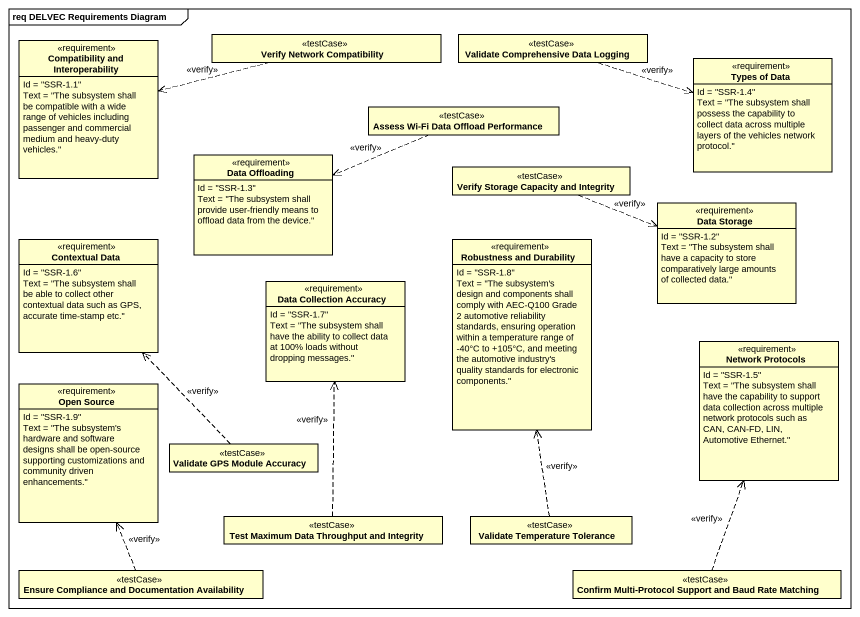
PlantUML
@startuml
mainframe req DELVEC Requirements Diagram
hide circle
hide empty members
class "Compatibility and Interoperability" as Compatibility_and <<requirement>> {
  Id = "SSR-1.1"
  Text = "The subsystem shall be compatible with a wide range of vehicles including passenger and commercial medium and heavy-duty vehicles."
}
class "Verify Network Compatibility" as Verify_Network_Compatibility <<testCase>>
class "Validate Comprehensive Data Logging" as Validate_Comprehensive_Data <<testCase>>
class "Types of Data" as Types_of_Data <<requirement>> {
  Id = "SSR-1.4"
  Text = "The subsystem shall possess the capability to collect data across multiple layers of the vehicles network protocol."
}
class "Assess Wi-Fi Data Offload Performance" as Assess_Wi_Fi_Data_Offload <<testCase>>
class "Data Offloading" as Data_Offloading <<requirement>> {
  Id = "SSR-1.3"
  Text = "The subsystem shall provide user-friendly means to offload data from the device."
}
class "Verify Storage Capacity and Integrity" as Verify_Storage_Capacity_and <<testCase>>
class "Data Storage" as Data_Storage <<requirement>> {
  Id = "SSR-1.2"
  Text = "The subsystem shall have a capacity to store comparatively large amounts of collected data."
}
class "Contextual Data" as Contextual_Data <<requirement>> {
  Id = "SSR-1.6"
  Text = "The subsystem shall be able to collect other contextual data such as GPS, accurate time-stamp etc."
}
class "Robustness and Durability" as Robustness_and_Durability <<requirement>> {
  Id = "SSR-1.8"
  Text = "The subsystem's design and components shall comply with AEC-Q100 Grade 2 automotive reliability standards, ensuring operation within a temperature range of -40°C to +105°C, and meeting the automotive industry's quality standards for electronic components."
}
class "Data Collection Accuracy" as Data_Collection_Accuracy <<requirement>> {
  Id = "SSR-1.7"
  Text = "The subsystem shall have the ability to collect data at 100% loads without dropping messages."
}
class "Network Protocols" as Network_Protocols <<requirement>> {
  Id = "SSR-1.5"
  Text = "The subsystem shall have the capability to support data collection across multiple network protocols such as CAN, CAN-FD, LIN, Automotive Ethernet."
}
class "Open Source" as Open_Source <<requirement>> {
  Id = "SSR-1.9"
  Text = "The subsystem's hardware and software designs shall be open-source supporting customizations and community driven enhancements."
}
class "Validate GPS Module Accuracy" as Validate_GPS_Module_Accuracy <<testCase>>
class "Test Maximum Data Throughput and Integrity" as Test_Maximum_Data <<testCase>>
class "Validate Temperature Tolerance" as Validate_Temperature <<testCase>>
class "Ensure Compliance and Documentation Availability" as Ensure_Compliance_and <<testCase>>
class "Confirm Multi-Protocol Support and Baud Rate Matching" as Confirm_Multi_Protocol <<testCase>>
Verify_Network_Compatibility .left.> Compatibility_and : <<verify>>
Validate_Comprehensive_Data .right.> Types_of_Data : <<verify>>
Assess_Wi_Fi_Data_Offload .left.> Data_Offloading : <<verify>>
Verify_Storage_Capacity_and .right.> Data_Storage : <<verify>>
Validate_GPS_Module_Accuracy .up.> Contextual_Data : <<verify>>
Test_Maximum_Data .up.> Data_Collection_Accuracy : <<verify>>
Validate_Temperature .up.> Robustness_and_Durability : <<verify>>
Ensure_Compliance_and .up.> Open_Source : <<verify>>
Confirm_Multi_Protocol .up.> Network_Protocols : <<verify>>
@enduml
